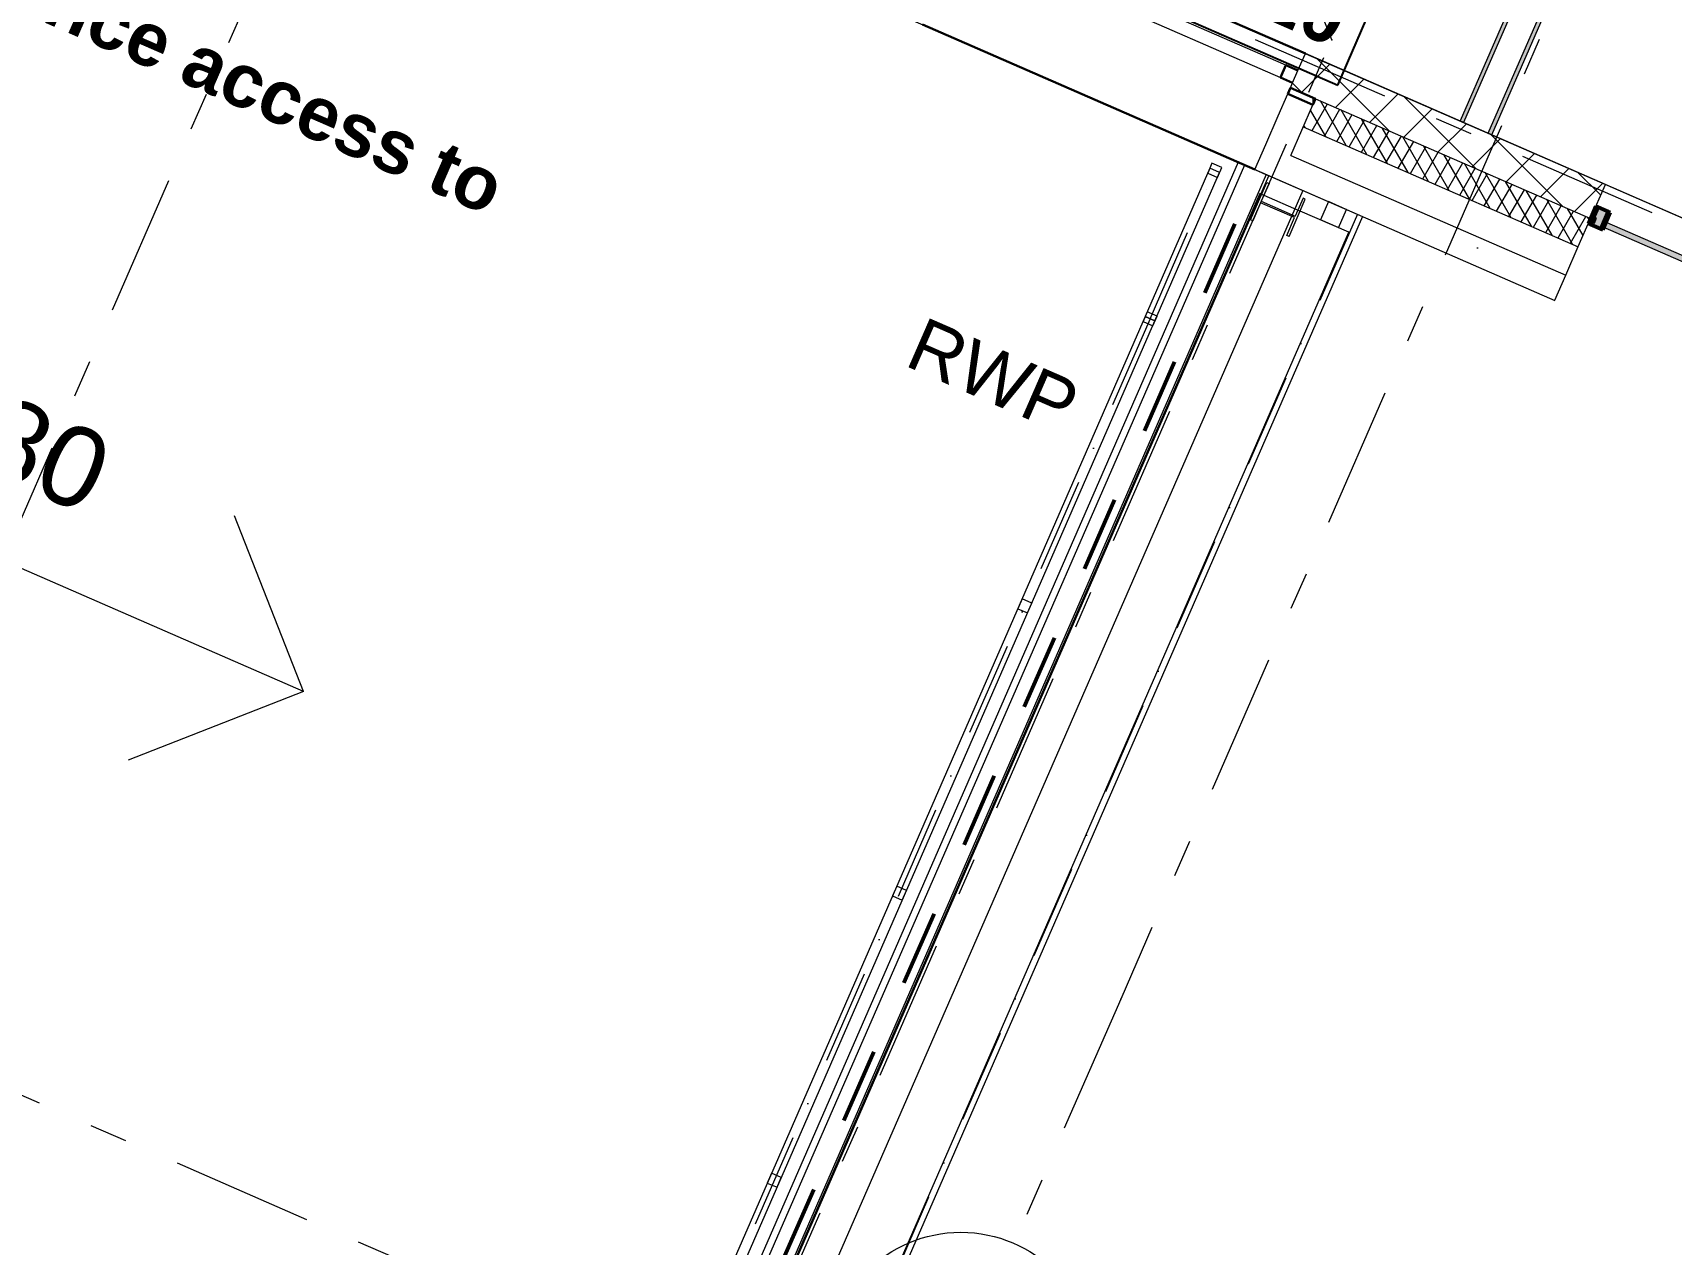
# Model space of a CAD drawing. Header units: millimetres. Extents: x -37281 to 954596, y -59787 to 956680.
# Drawn here: x 878481 to 884625, y -12409 to -7866 of the extents above; entities that cross this region are included whole.
import ezdxf
from ezdxf.enums import TextEntityAlignment as Align

# ---------------------------------------------------------------- set-up
doc = ezdxf.new("R2010")
doc.units = ezdxf.units.MM
doc.header["$MEASUREMENT"] = 0
for name, pattern in [('Dashed', [564.444447, 282.222223, -282.222223]), ('Dot & Dashed', [670.277762, 352.777767, -176.388884, 0, -141.111112]), ('Double Dashed', [1093.611073, 529.166651, -211.666656, 141.111112, -211.666656])]:
    doc.linetypes.add(name, pattern=pattern)
for name, color, linetype, lineweight in [('0_Pen_No__1', 7, 'Continuous', 13), ('A-20-M_Floor_Slab_Pen_No__89', 8, 'Continuous', 20), ('A-25-M_Curtain_Wall_Pen_No__1', 7, 'Continuous', 13), ('A-25-M_Wall_Ext_Existing_HUB_Pen_No__1', 7, 'Continuous', 13), ('A-25-M_Wall_Int_Pen_No__1', 7, 'Continuous', 13), ('A-25-M_Wall_Int_Pen_No__87', 8, 'Continuous', 20), ('ArchiCAD Doors_Pen_No__1', 7, 'Continuous', 13), ('ArchiCAD Window Markers_Pen_No__1', 7, 'Continuous', 13), ('ArchiCAD Window Markers_Pen_No__5', 7, 'Continuous', 25), ('ArchiCAD Windows_Pen_No__1', 7, 'Continuous', 13), ('ArchiCAD Windows_Pen_No__83', 8, 'Continuous', 20), ('ArchiCAD Zone Stamps_Pen_No__9', 7, 'Continuous', 13), ('COLUMN.IFC Import_Pen_No__2', 8, 'Continuous', 15), ('New_A-20-M_Floor_Slab_Pen_No__89', 8, 'Continuous', 20), ('New_A-20-M_Roof_Accessory_Pen_No__1', 7, 'Continuous', 13), ('New_A-20-M_Roof_Accessory_Pen_No__156', 5, 'Continuous', 50), ('New_A-20-M_Roof_Pen_No__93', 8, 'Continuous', 13), ('New_A-25-M_Curtain_Wall_Pen_No__90', 8, 'Continuous', 20), ('New_A-25-M_Wall_Ext_Pen_No__16', 7, 'Continuous', 20), ('New_A-25-M_Wall_Ext_Pen_No__87', 8, 'Continuous', 20), ('New_A-95-P_Text_1_50_GA_Pen_No__1', 7, 'Continuous', 13)]:
    doc.layers.add(name, color=color, linetype=linetype, lineweight=lineweight)
for name, color, linetype in [('A-05-M_Gross_Int_Plant', 7, 'Continuous'), ('A-15-MG_Structural_Grid', 7, 'Continuous'), ('A-20-M_Floor_Slab', 7, 'Continuous'), ('A-25-M_Curtain_Wall', 7, 'Continuous'), ('A-25-M_Wall_Ext_Existing_HUB', 7, 'Continuous'), ('A-25-M_Wall_Int', 7, 'Continuous'), ('ArchiCAD Doors', 7, 'Continuous'), ('ArchiCAD Window Markers', 7, 'Continuous'), ('ArchiCAD Windows', 7, 'Continuous'), ('COLUMN.IFC Import', 7, 'Continuous'), ('New_A-15-MG_Structural_Grid_Phase_2', 7, 'Continuous'), ('New_A-20-M_Floor_Slab', 7, 'Continuous'), ('New_A-20-M_Roof', 7, 'Continuous'), ('New_A-20-M_Roof_Accessory', 7, 'Continuous'), ('New_A-25-M_Curtain_Wall', 7, 'Continuous'), ('New_A-25-M_Wall_Ext', 7, 'Continuous')]:
    doc.layers.add(name, color=color, linetype=linetype)
for name, color, linetype, lineweight, true_color in [('A-05-M_Gross_Int_Plant_Pen_No__74', 7, 'Continuous', 20, 0x606060), ('A-15-MG_Structural_Grid_Pen_No__163', 7, 'Continuous', 0, 0x750077), ('A-25-M_Curtain_Wall_Pen_No__144', 7, 'Continuous', 0, 0xc8c8c8), ('A-25-M_Curtain_Wall_Pen_No__165', 7, 'Continuous', 0, 0x006060), ('A-25-M_Curtain_Wall_Pen_No__27', 7, 'Continuous', 50, 0x2a2a2a), ('A-25-M_Wall_Ext_Existing_HUB_Pen_No__107', 7, 'Continuous', 15, 0xa6a6a6), ('A-25-M_Wall_Ext_Existing_HUB_Pen_No__43', 7, 'Continuous', 30, 0x444444), ('A-25-M_Wall_Int_Pen_No__107', 7, 'Continuous', 15, 0xa6a6a6), ('ArchiCAD Windows_Pen_No__23', 7, 'Continuous', 30, 0x2a2a2a), ('ArchiCAD Windows_Pen_No__43', 7, 'Continuous', 30, 0x444444), ('New_A-15-MG_Structural_Grid_Phase_2_Pen_No__222', 7, 'Continuous', 13, 0x65af33), ('New_A-20-M_Roof_Accessory_Pen_No__81', 7, 'Continuous', 20, 0x6a6a6a), ('New_A-25-M_Curtain_Wall_Pen_No__69', 7, 'Continuous', 20, 0x606060), ('New_A-25-M_Wall_Ext_Pen_No__64', 7, 'Continuous', 20, 0x606060)]:
    doc.layers.add(name, color=color, linetype=linetype, lineweight=lineweight, true_color=true_color)
doc.styles.add('GENERATED_STYLE_1', font='')
doc.styles.add('GENERATED_STYLE_2', font='')
doc.styles.add('GENERATED_STYLE_3', font='')
doc.styles.add('GENERATED_STYLE_4', font='')
doc.styles.get('GENERATED_STYLE_1').set_extended_font_data('Swis721 BT', bold=True)
doc.styles.get('GENERATED_STYLE_2').set_extended_font_data('Arial', bold=True)
doc.styles.get('GENERATED_STYLE_3').set_extended_font_data('Arial')
doc.styles.get('GENERATED_STYLE_4').set_extended_font_data('Swis721 BT')
pattern_1 = [(103.994, (864302.5, 0), (-1137.956, 451.32), [0, -965.2, 0, -1079.5, 0, -1031.875]), (73.994, (864302.5, 0), (-1195.13, 1745.31), [0, -520.7, 0, -869.95, 0, -333.375]), (33.994, (863991, -716.2), (785.414, 1814.82), [0, -317.5, 0, -1143, 0, -1492.25]), (23.994, (863991, -716.2), (250.28, 1972.77), [0, -158.75, 0, -749.3, 0, -857.25])]

# ---------------------------------------------------------------- blocks, each defined once
blk = doc.blocks.new('Slab_11_1', base_point=(868400.7, -1742.5))
at = {"layer": 'A-20-M_Floor_Slab_Pen_No__89', "linetype": 'Continuous', "flags": 128}
blk.add_lwpolyline([(868400.7, -1742.5), (871981.6, 6433.3), (871711.1, 6181.5), (872166.4, 6610.1), (872083.5, 6699.2), (879688, 13775.7), (879758.4, 13700.1), (882077.2, 15857.9), (882748.6, 15136.4), (883656.2, 17217.8), (917975.8, 2252.6), (910750.2, -14317.9), (907864.7, -13059.7), (905807.1, -17778.4), (876958.8, -5199.1), (878761.4, -1065.4), (876229.6, 38.6), (874326.3, -4326.4)], close=True, dxfattribs=at)
blk = doc.blocks.new('Standard grid marker_3')
at = {"layer": 'A-15-MG_Structural_Grid_Pen_No__163', "linetype": 'Double Dashed'}
blk.add_line((1000, 0), (74254.8, 0), dxfattribs=at)
at = {"layer": 'A-15-MG_Structural_Grid_Pen_No__163', "style": 'GENERATED_STYLE_4'}
for tag, p in [('AC_MarkerText_1_0', (-500, 43.4)), ('AC_MarkerText_1_1', (75754.8, 43.4))]:
    blk.add_attdef(tag, text='', height=350, rotation=360, dxfattribs=at).set_placement(p, align=Align.MIDDLE_CENTER)
blk = doc.blocks.new('Window 19_2')
at = {"layer": 'ArchiCAD Windows_Pen_No__1', "linetype": 'Continuous'}
for p, q in [((-680, 0), (-680, -50)), ((680, 0), (680, -50))]:
    blk.add_line(p, q, dxfattribs=at)
at = {"layer": 'ArchiCAD Windows_Pen_No__23', "linetype": 'Continuous'}
for p, q in [((-680, 355), (680, 355)), ((-680, -119.5), (680, -119.5))]:
    blk.add_line(p, q, dxfattribs=at)
at = {"layer": 'ArchiCAD Windows_Pen_No__43', "linetype": 'Continuous'}
for p, q in [((-680, 0), (-630, 0)), ((-630, 0), (-630, -50)), ((630, -50), (630, 0)), ((630, 0), (680, 0)), ((-630, -50), (-680, -50)), ((680, -50), (630, -50))]:
    blk.add_line(p, q, dxfattribs=at)
at = {"layer": 'ArchiCAD Windows_Pen_No__83', "linetype": 'Continuous'}
for p, q in [((-630, 0), (630, 0)), ((630, -50), (-630, -50))]:
    blk.add_line(p, q, dxfattribs=at)
blk = doc.blocks.new('Window Stamp 18_3')
at = {"layer": 'ArchiCAD Window Markers_Pen_No__5', "linetype": 'Continuous'}
for p, q in [((838.5, -414.5), (-838.5, -414.5)), ((-838.5, -414.5), (-838.5, -728.8)), ((838.5, -414.5), (-838.5, -414.5)), ((838.5, -728.8), (838.5, -414.5)), ((-838.5, -728.8), (838.5, -728.8))]:
    blk.add_line(p, q, dxfattribs=at)
at = {"layer": 'ArchiCAD Window Markers_Pen_No__1', "style": 'GENERATED_STYLE_2'}
blk.add_attdef('AC_WIDO_ID', text='', height=200, rotation=180, dxfattribs=at).set_placement((762.3, -349.3), align=Align.BOTTOM_LEFT)
blk = doc.blocks.new('Simple Door Opening_7')
at = {"layer": 'ArchiCAD Doors_Pen_No__1', "linetype": 'Continuous'}
for p, q in [((-4055, 0), (-4055, -102.5)), ((-4055, -102.5), (-4055, -219.5)), ((-4055, -219.5), (-4055, -334.5)), ((-4055, -334.5), (-4055, -474.5))]:
    blk.add_line(p, q, dxfattribs=at)
blk = doc.blocks.new('Wall_242_1', base_point=(908937.9, -19661.2))
at = {"layer": 'A-25-M_Wall_Ext_Existing_HUB', "linetype": 'Continuous', "lineweight": 0, "true_color": 0x000000}
h = blk.add_hatch(dxfattribs=at)
h.set_pattern_fill('Rigid_Insulation_0001', color=178, style=0, pattern_type=2)
h.set_pattern_definition([(0, (864302.5, 0), (0, 130), []), (90, (864302.5, 0), (-130, 0), [])])
h.paths.add_polyline_path([(883197, -8072), (883187, -8094.9), (883281, -8135.9), (883291, -8113)])
at = {"layer": 'A-25-M_Wall_Ext_Existing_HUB_Pen_No__107', "linetype": 'Continuous'}
h = blk.add_hatch(dxfattribs=at)
h.set_pattern_fill('Concrete_Block_0001', color=256, style=0, pattern_type=2)
h.set_pattern_definition([(45, (864302.5, 0), (-91.9239, 91.9239), []), (135, (864302.5, 0), (91.9239, 91.9239), [])])
h.paths.add_polyline_path([(883197, -8072), (884322.2, -8562.6), (884378.2, -8434.3), (883253, -7943.7), (883225.2, -8007.4), (883205.2, -8053.2)])
h = blk.add_hatch(dxfattribs=at)
h.set_pattern_fill('613_01__ad_AR_SAND_0001', color=256, style=0, pattern_type=2)
h.set_pattern_definition(pattern_1)
h.paths.add_polyline_path([(883198.2, -8325.6), (883281, -8135.9), (883187, -8094.9), (883063.3, -8378.6)])
h = blk.add_hatch(dxfattribs=at)
h.set_pattern_fill('Batt_Insulation_0001', color=256, style=0, pattern_type=2)
h.set_pattern_definition([(60, (864302.5, 0), (-43.30127, 25), []), (120, (864302.5, 0), (43.30127, 25), [])])
h.paths.add_polyline_path([(883281, -8135.9), (883245, -8218.4), (884276.2, -8668.1), (884322.2, -8562.6), (883291, -8113)])
h = blk.add_hatch(dxfattribs=at)
h.set_pattern_fill('613_01__ad_AR_SAND_0001', color=256, style=0, pattern_type=2)
h.set_pattern_definition(pattern_1)
h.paths.add_polyline_path([(883063.3, -8378.6), (884188.5, -8869.3), (884229.5, -8775.3), (883198.2, -8325.6)])
at = {"layer": 'A-25-M_Wall_Ext_Existing_HUB_Pen_No__1', "linetype": 'Continuous'}
for p, q in [((883225.2, -8007.4), (883253, -7943.7)), ((883205.2, -8053.2), (883225.2, -8007.4)), ((883151.1, -8177.4), (883187, -8094.9)), ((883151.1, -8177.4), (883187, -8094.9)), ((883197, -8072), (883205.2, -8053.2)), ((883198.2, -8325.6), (883281, -8135.9)), ((883291, -8113), (884322.2, -8562.6)), ((883104.3, -8284.7), (883151.1, -8177.4)), ((883104.3, -8284.7), (883151.1, -8177.4)), ((883245, -8218.4), (884276.2, -8668.1)), ((883063.3, -8378.6), (883104.3, -8284.7)), ((883063.3, -8378.6), (883104.3, -8284.7)), ((883198.2, -8325.6), (884229.5, -8775.3))]:
    blk.add_line(p, q, dxfattribs=at)
at = {"layer": 'A-25-M_Wall_Ext_Existing_HUB_Pen_No__1', "linetype": 'Continuous', "flags": 128}
for points in [[(884378.2, -8434.3), (883253, -7943.7)], [(883063.3, -8378.6), (884188.5, -8869.3)]]:
    blk.add_lwpolyline(points, dxfattribs=at)
at = {"layer": 'A-25-M_Wall_Ext_Existing_HUB_Pen_No__43', "linetype": 'Continuous'}
for p, q in [((883197, -8072), (883187, -8094.9)), ((883187, -8094.9), (883281, -8135.9)), ((883291, -8113), (883197, -8072)), ((883281, -8135.9), (883291, -8113))]:
    blk.add_line(p, q, dxfattribs=at)
at = {"layer": 'ArchiCAD Doors', "color": 251, "linetype": 'Continuous', "lineweight": 20, "true_color": 0x606060, "xscale": -0.9999999999999998, "zscale": 1000, "rotation": 156.440414136328}
blk.add_blockref('Simple Door Opening_7', (887905.5, -10490), dxfattribs=at)
at = {"layer": 'ArchiCAD Window Markers'}
ref = blk.add_blockref('Window Stamp 18_3', (882440, -8106.8), dxfattribs=dict(at, rotation=156.440414136328))
ref.add_attrib('AC_WIDO_ID', 'P2-W02.010', dxfattribs={"layer": 'ArchiCAD Window Markers_Pen_No__1', "color": 7, "height": 200, "rotation": 336.44041, "style": 'GENERATED_STYLE_2'}).set_placement((881906.9, -7356.9), align=Align.BOTTOM_LEFT)
at = {"layer": 'ArchiCAD Windows', "color": 251, "linetype": 'Continuous', "lineweight": 20, "true_color": 0x606060, "xscale": -0.9999999999999998, "zscale": 1000, "rotation": 156.440414136328}
blk.add_blockref('Window 19_2', (882581.9, -7781.4), dxfattribs=at)
blk = doc.blocks.new('Male WC_INB 2254_94_2', base_point=(883159.7, -6272.5))
at = {"layer": 'A-05-M_Gross_Int_Plant_Pen_No__74', "linetype": 'Continuous'}
blk.add_line((880570.1, -6773.5), (886316.9, -9279.7), dxfattribs=at)
at = {"layer": 'ArchiCAD Zone Stamps_Pen_No__9'}
for tag, height, style, p in [('ROOM_NAME', 250, 'GENERATED_STYLE_2', (882911.6, -4967.9)), ('zoneNameLine2', 250, 'GENERATED_STYLE_2', (882723.1, -5400)), ('ROOM_NUMBER', 200, 'GENERATED_STYLE_3', (882534.7, -5820.7)), ('measuredAreaCode', 200, 'GENERATED_STYLE_3', (882377.7, -6180.8)), ('DUMMY_649', 200, 'GENERATED_STYLE_3', (882685.1, -6314.8)), ('DUMMY_650', 200, 'GENERATED_STYLE_3', (883174.4, -6528.2)), ('DUMMY_651', 133.3, 'GENERATED_STYLE_3', (883453.7, -6634.8))]:
    blk.add_attdef(tag, text='', height=height, rotation=336.44041, dxfattribs=dict(at, style=style)).set_placement(p, align=Align.TOP_LEFT)
blk = doc.blocks.new('Slab_18_2', base_point=(875235.6, -26822.8))
at = {"layer": 'New_A-20-M_Floor_Slab_Pen_No__89', "linetype": 'Continuous', "flags": 128}
blk.add_lwpolyline([(875235.6, -26822.8), (866165.9, -22868), (874174.2, -4502.5), (883243.8, -8457.3)], close=True, dxfattribs=at)
blk = doc.blocks.new('Curtain Wall_29_2', base_point=(864302.5, 0))
at = {"layer": 'A-25-M_Curtain_Wall_Pen_No__144', "linetype": 'Continuous'}
for points in [[(884314.6, -8580.8), (884360.4, -8600.8), (884388.4, -8536.6), (884342.5, -8516.7)], [(884368.5, -8604.3), (884396.5, -8540.2), (884350.7, -8520.2), (884322.7, -8584.4)]]:
    blk.add_hatch(color=256, dxfattribs=at).paths.add_polyline_path(points)
at = {"layer": 'A-25-M_Curtain_Wall_Pen_No__165', "linetype": 'Continuous', "lineweight": 0, "true_color": 0x001818}
for points in [[(884331.3, -8577.2), (884336.9, -8579.6), (884344.9, -8561.3), (884339.3, -8558.9)], [(885260.5, -8960.6), (884375.9, -8574.9), (884367.9, -8593.2), (885252.5, -8978.9)]]:
    blk.add_hatch(color=168, dxfattribs=at).paths.add_polyline_path(points)
at = {"layer": 'A-25-M_Curtain_Wall_Pen_No__1', "linetype": 'Continuous'}
for p, q in [((884339.3, -8558.9), (884331.3, -8577.2)), ((884331.3, -8577.2), (884336.9, -8579.6)), ((884336.9, -8579.6), (884344.9, -8561.3)), ((884344.9, -8561.3), (884339.3, -8558.9)), ((884375.9, -8574.9), (884367.9, -8593.2)), ((884367.9, -8593.2), (885252.5, -8978.9)), ((885260.5, -8960.6), (884375.9, -8574.9))]:
    blk.add_line(p, q, dxfattribs=at)
at = {"layer": 'A-25-M_Curtain_Wall_Pen_No__27', "linetype": 'Continuous'}
for p, q in [((884342.5, -8516.7), (884314.6, -8580.8)), ((884350.7, -8520.2), (884322.7, -8584.4)), ((884388.4, -8536.6), (884342.5, -8516.7)), ((884396.5, -8540.2), (884350.7, -8520.2)), ((884360.4, -8600.8), (884388.4, -8536.6)), ((884368.5, -8604.3), (884396.5, -8540.2)), ((884314.6, -8580.8), (884360.4, -8600.8)), ((884322.7, -8584.4), (884368.5, -8604.3))]:
    blk.add_line(p, q, dxfattribs=at)
blk = doc.blocks.new('Simple Door Opening_4')
at = {"layer": 'ArchiCAD Doors_Pen_No__1', "linetype": 'Continuous'}
for p, q in [((-624.4, 0), (-624.4, -15)), ((624.4, 0), (624.4, -15)), ((-624.4, -15), (-624.4, -115)), ((624.4, -15), (624.4, -115)), ((-624.4, -115), (-624.4, -130)), ((624.4, -115), (624.4, -130))]:
    blk.add_line(p, q, dxfattribs=at)
blk = doc.blocks.new('Wall_280_2', base_point=(885577.9, -4194.3))
at = {"layer": 'A-25-M_Wall_Int_Pen_No__107', "linetype": 'Continuous'}
for points in [[(885026.8, -5458.2), (883832.8, -8196.5), (883846.5, -8202.5), (885040.5, -5464.2)], [(883951.9, -8248.4), (885145.9, -5510.2), (885132.2, -5504.2), (883938.2, -8242.5)]]:
    blk.add_hatch(color=256, dxfattribs=at).paths.add_polyline_path(points)
at = {"layer": 'A-25-M_Wall_Int_Pen_No__1', "linetype": 'Continuous'}
for p, q in [((885040.5, -5464.2), (883846.5, -8202.5)), ((883938.2, -8242.5), (885132.2, -5504.2))]:
    blk.add_line(p, q, dxfattribs=at)
at = {"layer": 'A-25-M_Wall_Int_Pen_No__1', "linetype": 'Continuous', "flags": 128}
for points in [[(885026.8, -5458.2), (883832.8, -8196.5)], [(883951.9, -8248.4), (885145.9, -5510.2)], [(883832.8, -8196.5), (883951.9, -8248.4)]]:
    blk.add_lwpolyline(points, dxfattribs=at)
at = {"layer": 'ArchiCAD Doors', "color": 251, "linetype": 'Continuous', "lineweight": 20, "true_color": 0x606060, "xscale": -1, "zscale": 1000, "rotation": 66.44041158399304}
blk.add_blockref('Simple Door Opening_4', (885276.4, -4885.8), dxfattribs=at)
blk = doc.blocks.new('Wall_352_2', base_point=(883416.2, -8614.2))
at = {"layer": 'New_A-25-M_Wall_Ext_Pen_No__87', "linetype": 'Continuous', "flags": 128}
for points in [[(883081.6, -8468.3), (875241.2, -26448.8)], [(883095.3, -8474.3), (883081.6, -8468.3)], [(883098.1, -8475.5), (883095.3, -8474.3)], [(883230.1, -8533.1), (883098.1, -8475.5)], [(883232.8, -8534.3), (883230.1, -8533.1)], [(883233.3, -8534.5), (883232.8, -8534.3)], [(883415.5, -8613.9), (883233.3, -8534.5)], [(875575.8, -26594.7), (883416.2, -8614.2)], [(883416.2, -8614.2), (883415.5, -8613.9)]]:
    blk.add_lwpolyline(points, dxfattribs=at)
blk = doc.blocks.new('Wall_419_2', base_point=(875016.5, -26727.3))
at = {"layer": 'New_A-25-M_Wall_Ext_Pen_No__87', "linetype": 'Continuous', "flags": 128}
for points in [[(883024.8, -8361.8), (875154.4, -26411)], [(875246.1, -26451), (883116.4, -8401.8)], [(883024.8, -8361.8), (883026.6, -8362.6)], [(883026.6, -8362.6), (883116.4, -8401.8)]]:
    blk.add_lwpolyline(points, dxfattribs=at)
blk = doc.blocks.new('Wall_424_2', base_point=(883407.7, -8528.8))
at = {"layer": 'A-25-M_Wall_Int_Pen_No__87', "linetype": 'Continuous', "flags": 128}
for points in [[(883339.9, -8499.2), (883309.9, -8567.9)], [(883405.8, -8528), (883339.9, -8499.2)], [(883377.7, -8597.5), (883407.7, -8528.8)], [(883407.7, -8528.8), (883405.8, -8528)], [(883375.9, -8596.7), (883309.9, -8567.9)], [(883377.7, -8597.5), (883375.9, -8596.7)]]:
    blk.add_lwpolyline(points, dxfattribs=at)
blk = doc.blocks.new('Morph_2_2', base_point=(864302.5, 0))
at = {"layer": 'New_A-20-M_Roof_Pen_No__93', "linetype": 'Continuous', "flags": 128}
for points in [[(874315.3, -4564.1), (883106.3, -8397.4)], [(883106.3, -8397.4), (875158, -26625.3)]]:
    blk.add_lwpolyline(points, dxfattribs=at)
blk = doc.blocks.new('Standard grid marker')
at = {"layer": 'A-15-MG_Structural_Grid_Pen_No__163', "linetype": 'Double Dashed'}
for p, q in [((1000, 0), (29726, 0)), ((29726, 0), (30726, 0))]:
    blk.add_line(p, q, dxfattribs=at)
at = {"layer": 'A-15-MG_Structural_Grid_Pen_No__163', "linetype": 'Continuous'}
blk.add_circle((31226, 0), 500, dxfattribs=at)
at = {"layer": 'A-15-MG_Structural_Grid_Pen_No__163', "linetype": 'Double Dashed'}
blk.add_point((29726, 0), dxfattribs=at)
blk.add_point((29726, 0), dxfattribs=at)
at = {"layer": 'A-15-MG_Structural_Grid_Pen_No__163', "style": 'GENERATED_STYLE_4'}
for tag, p in [('AC_MarkerText_1_0', (-500, 41.2)), ('AC_MarkerText_1_1', (31226, 41.2))]:
    blk.add_attdef(tag, text='', height=350, rotation=90, dxfattribs=at).set_placement(p, align=Align.MIDDLE_CENTER)
blk = doc.blocks.new('Railing Horizontal 19')
at = {"layer": 'New_A-25-M_Wall_Ext_Pen_No__16', "linetype": 'Dot & Dashed'}
blk.add_line((0, 0), (17625, 0), dxfattribs=at)
at = {"layer": 'New_A-25-M_Wall_Ext_Pen_No__64', "linetype": 'Continuous'}
for p, q in [((20, 20), (-20, 20)), ((-20, 20), (-20, -20)), ((0, 20), (0, -20)), ((17625, 20), (0, 20)), ((20, -20), (20, 20)), ((1195, 20), (1155, 20)), ((1155, 20), (1155, -20)), ((1195, -20), (1195, 20)), ((2370, 20), (2330, 20)), ((2330, 20), (2330, -20)), ((2370, -20), (2370, 20)), ((3545, 20), (3505, 20)), ((3505, 20), (3505, -20)), ((3545, -20), (3545, 20)), ((-20, -20), (20, -20)), ((0, -20), (17625, -20)), ((1155, -20), (1195, -20)), ((2330, -20), (2370, -20)), ((3505, -20), (3545, -20))]:
    blk.add_line(p, q, dxfattribs=at)
blk = doc.blocks.new('Railing Horizontal 19_2')
at = {"layer": 'New_A-25-M_Wall_Ext_Pen_No__16', "linetype": 'Dot & Dashed'}
blk.add_line((0, 0), (607.3, 0), dxfattribs=at)
at = {"layer": 'New_A-25-M_Wall_Ext_Pen_No__64', "linetype": 'Continuous'}
for p, q in [((20, 20), (-20, 20)), ((-20, 20), (-20, -20)), ((0, 20), (0, -20)), ((607.3, 20), (0, 20)), ((20, -20), (20, 20)), ((627.3, 20), (587.3, 20)), ((587.3, 20), (587.3, -20)), ((607.3, -20), (607.3, 20)), ((627.3, -20), (627.3, 20)), ((-20, -20), (20, -20)), ((0, -20), (607.3, -20)), ((587.3, -20), (627.3, -20))]:
    blk.add_line(p, q, dxfattribs=at)
blk = doc.blocks.new('Column 49')
at = {"layer": 'COLUMN.IFC Import_Pen_No__2', "linetype": 'Continuous'}
for p, q in [((-76.45, 78.8), (76.45, 78.8)), ((-76.45, 69.4), (-76.45, 78.8)), ((-3.25, 69.4), (-76.45, 69.4)), ((-3.25, -69.4), (-3.25, 69.4)), ((3.25, 69.4), (3.25, -69.4)), ((76.45, 69.4), (3.25, 69.4)), ((76.45, 78.8), (76.45, 69.4)), ((-76.45, -69.4), (-3.25, -69.4)), ((-76.45, -78.8), (-76.45, -69.4)), ((-76.45, -78.8), (76.45, -78.8)), ((76.45, -69.4), (3.25, -69.4)), ((76.45, -78.8), (76.45, -69.4))]:
    blk.add_line(p, q, dxfattribs=at)
blk = doc.blocks.new('Beam_5_2', base_point=(883447.9, -8546.3))
at = {"layer": 'New_A-25-M_Curtain_Wall_Pen_No__69', "linetype": 'Dot & Dashed'}
blk.add_line((883447.9, -8546.3), (875577.6, -26595.5), dxfattribs=at)
at = {"layer": 'New_A-25-M_Curtain_Wall_Pen_No__90', "linetype": 'Continuous'}
for p, q in [((883001, -8351.4), (875130.6, -26400.6)), ((883001, -8351.4), (883467.6, -8554.9)), ((883467.6, -8554.9), (875597.3, -26604.1))]:
    blk.add_line(p, q, dxfattribs=at)
blk = doc.blocks.new('Polyline_6_2', base_point=(879496.1, -10335.9))
at = {"layer": 'New_A-20-M_Roof_Accessory_Pen_No__1', "linetype": 'Continuous'}
for q in [(879237.6, -9677.8), (878837.9, -10594.4)]:
    blk.add_line((879496.1, -10335.9), q, dxfattribs=at)
at = {"layer": 'New_A-20-M_Roof_Accessory_Pen_No__81', "linetype": 'Continuous', "flags": 128}
blk.add_lwpolyline([(879496.1, -10335.9), (876184.8, -8892.1)], dxfattribs=at)
blk = doc.blocks.new('Standard grid marker_13')
at = {"layer": 'New_A-15-MG_Structural_Grid_Phase_2_Pen_No__222', "linetype": 'Double Dashed'}
for p, q in [((53472.7, 0), (54642.6, 1169.9)), ((2211.6, 0), (53472.7, 0))]:
    blk.add_line(p, q, dxfattribs=at)
blk.add_point((53472.7, 0), dxfattribs=at)
at = {"layer": 'New_A-15-MG_Structural_Grid_Phase_2_Pen_No__222', "style": 'GENERATED_STYLE_4'}
for tag, p in [('AC_MarkerText_1_0', (-500, 1206.2)), ('AC_MarkerText_1_1', (56184.2, 1206.2))]:
    blk.add_attdef(tag, text='', height=350, rotation=270, dxfattribs=at).set_placement(p, align=Align.MIDDLE_CENTER)
blk = doc.blocks.new('Standard grid marker_21')
at = {"layer": 'New_A-15-MG_Structural_Grid_Phase_2_Pen_No__222', "linetype": 'Double Dashed'}
blk.add_line((2937.8, 0), (29897.5, 0), dxfattribs=at)
at = {"layer": 'New_A-15-MG_Structural_Grid_Phase_2_Pen_No__222', "style": 'GENERATED_STYLE_4'}
for tag, p in [('AC_MarkerText_1_0', (-500, 43.4)), ('AC_MarkerText_1_1', (33335.4, 43.4))]:
    blk.add_attdef(tag, text='', height=350, rotation=180, dxfattribs=at).set_placement(p, align=Align.MIDDLE_CENTER)

msp = doc.modelspace()

# ---------------------------------------------------------------- linework, layer by layer
at = {"layer": 'New_A-20-M_Roof_Accessory_Pen_No__156', "linetype": 'Dashed', "flags": 128}
msp.add_lwpolyline([(875204.9, -26433), (883075.2, -8383.8)], dxfattribs=at)

# ---------------------------------------------------------------- block references
at = {"layer": 'A-05-M_Gross_Int_Plant', "linetype": 'Continuous'}
msp.add_blockref('Male WC_INB 2254_94_2', (883159.7, -6272.5), dxfattribs=at)
at = {"layer": 'A-15-MG_Structural_Grid', "color": 8, "linetype": 'Continuous', "lineweight": 15, "zscale": 1000}
for name, p, rotation in [('Standard grid marker', (890317.1, 17557.1), 246.440411583993), ('Standard grid marker', (894442, 15758.5), 246.440411583993), ('Standard grid marker_3', (863101.3, 813.7), 336.440411583993)]:
    msp.add_blockref(name, p, dxfattribs=dict(at, rotation=rotation))
at = {"layer": 'A-20-M_Floor_Slab', "color": 8, "linetype": 'Continuous', "lineweight": 20}
msp.add_blockref('Slab_11_1', (868400.7, -1742.5), dxfattribs=at)
at = {"layer": 'A-25-M_Curtain_Wall', "linetype": 'Continuous', "lineweight": 0}
msp.add_blockref('Curtain Wall_29_2', (864302.5, 0), dxfattribs=at)
at = {"layer": 'A-25-M_Wall_Ext_Existing_HUB', "color": 250, "lineweight": 50, "true_color": 0x2a2a2a}
msp.add_blockref('Wall_242_1', (908937.9, -19661.2), dxfattribs=at)
at = {"layer": 'A-25-M_Wall_Int', "color": 250, "lineweight": 50, "true_color": 0x2a2a2a}
for name, p in [('Wall_280_2', (885577.9, -4194.3)), ('Wall_424_2', (883407.7, -8528.8))]:
    msp.add_blockref(name, p, dxfattribs=at)
at = {"layer": 'COLUMN.IFC Import', "linetype": 'Continuous', "zscale": 1000, "rotation": 66.44041158398767}
msp.add_blockref('Column 49', (883149.9, -8528.5), dxfattribs=at)
at = {"layer": 'New_A-15-MG_Structural_Grid_Phase_2', "color": 8, "linetype": 'Continuous', "lineweight": 15, "zscale": 1000}
for name, p, rotation in [('Standard grid marker_21', (883203.8, -13928.7), 156.4404115840001), ('Standard grid marker_13', (861978.6, -56907.5), 66.44041158399293)]:
    msp.add_blockref(name, p, dxfattribs=dict(at, rotation=rotation))
at = {"layer": 'New_A-20-M_Floor_Slab', "color": 8, "linetype": 'Continuous', "lineweight": 20}
msp.add_blockref('Slab_18_2', (875235.6, -26822.8), dxfattribs=at)
at = {"layer": 'New_A-20-M_Roof', "linetype": 'Continuous', "lineweight": 0}
msp.add_blockref('Morph_2_2', (864302.5, 0), dxfattribs=at)
at = {"layer": 'New_A-20-M_Roof_Accessory', "color": 251, "linetype": 'Continuous', "lineweight": 20, "true_color": 0x6a6a6a}
msp.add_blockref('Polyline_6_2', (879496.1, -10335.9), dxfattribs=at)
at = {"layer": 'New_A-25-M_Curtain_Wall', "color": 8, "lineweight": 20}
msp.add_blockref('Beam_5_2', (883447.9, -8546.3), dxfattribs=at)
at = {"layer": 'New_A-25-M_Wall_Ext', "color": 251, "linetype": 'Continuous', "lineweight": 20, "true_color": 0x606060, "zscale": 1000}
for name, rotation in [('Railing Horizontal 19_2', 66.44041158399148), ('Railing Horizontal 19', 246.4404115840028)]:
    msp.add_blockref(name, (882670.4, -8938.4), dxfattribs=dict(at, rotation=rotation))
at = {"layer": 'New_A-25-M_Wall_Ext', "color": 250, "lineweight": 50, "true_color": 0x2a2a2a}
for name, p in [('Wall_419_2', (875016.5, -26727.3)), ('Wall_352_2', (883416.2, -8614.2))]:
    msp.add_blockref(name, p, dxfattribs=at)

# ---------------------------------------------------------------- texts
at = {"layer": '0_Pen_No__1', "linetype": 'Continuous', "insert": (881743.7, -9111.2), "char_height": 200, "attachment_point": 7, "rotation": 336.44041, "style": 'GENERATED_STYLE_4'}
msp.add_mtext('\\A1;{\\fSwis721 BT|b0|i0|c0|p34;RWP}', dxfattribs=at)
at = {"layer": 'New_A-95-P_Text_1_50_GA_Pen_No__1', "linetype": 'Continuous', "insert": (877296.5, -7338.3), "char_height": 200, "width": 3221.657, "attachment_point": 4, "rotation": 336.44041, "line_spacing_factor": 0.847498, "style": 'GENERATED_STYLE_1'}
msp.add_mtext('\\A1;{\\fSwis721 BT|b1|i0|c0|p34; maintenance access to roof }', dxfattribs=at)
at = {"layer": 'New_A-95-P_Text_1_50_GA_Pen_No__1', "linetype": 'Continuous', "insert": (877860.6, -8991.2), "char_height": 300.011, "attachment_point": 2, "rotation": 336.44041, "style": 'GENERATED_STYLE_4'}
msp.add_mtext('\\A1;{\\fSwis721 BT|b0|i0|c0|p34;Fall 1 in 80}', dxfattribs=at)

doc.saveas('drawing.dxf')
